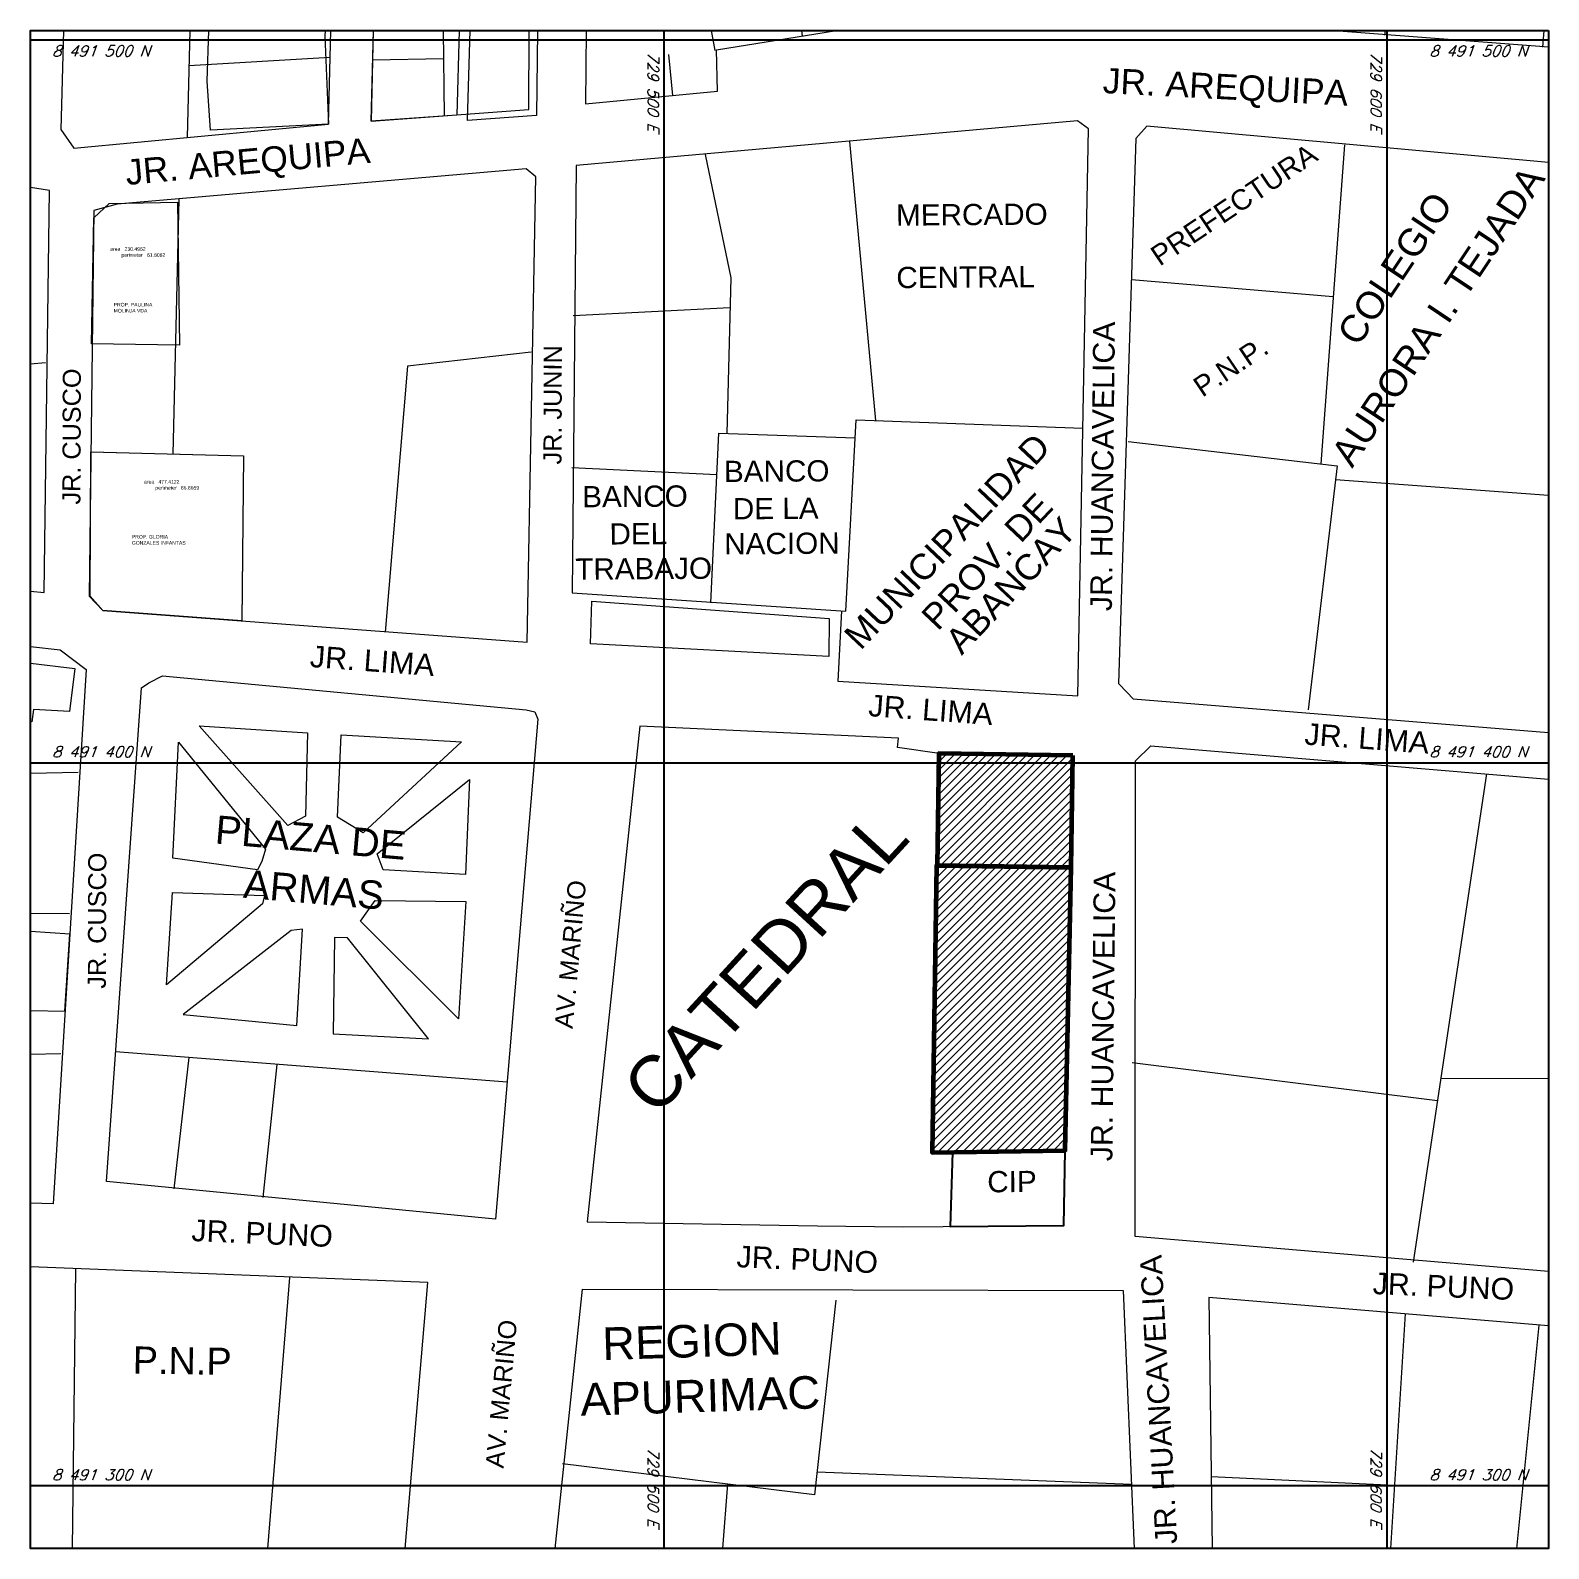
# Model space of a CAD drawing. Header units: metres. Extents: x 728653 to 730306, y 8491233 to 8491524.
# Drawn here: x 729912.2 to 730122.2, y 8491314 to 8491524 of the extents above; entities that cross this region are included whole.
import ezdxf
from ezdxf.enums import TextEntityAlignment as Align

# ---------------------------------------------------------------- set-up
doc = ezdxf.new("R2010")
doc.units = ezdxf.units.M
for name, color, linetype, lineweight in [('AREA DE EXCAVACION', 5, 'Continuous', 60), ('CATASTRO', 1, 'Continuous', 18), ('HACH', 7, 'Continuous', 0), ('lotes', 146, 'Continuous', 18)]:
    doc.layers.add(name, color=color, linetype=linetype, lineweight=lineweight)
doc.layers.add('j_malla', color=8, linetype='Continuous')
doc.layers.add('PREDIO URBANO INSCRITO', color=4, linetype='Continuous')
doc.styles.add('SIMPLEX', font='simplex.shx', dxfattribs={"width": 0.75, "oblique": 20, "height": 1.75})
doc.styles.get("Standard").update_dxf_attribs({"font": 'arial.ttf'})
pattern_1 = [(45, (499.8819, 22.6706), (-0.56126600757, 0.56126600757), [])]

msp = doc.modelspace()

# ---------------------------------------------------------------- hatches: boundary and pattern name
at = {"layer": 'HACH'}
h = msp.add_hatch(dxfattribs=at)
h.set_pattern_fill('ANSI31', color=256, scale=0.25)
h.set_pattern_definition(pattern_1)
h.paths.add_polyline_path([(730056.4, 8491423.66), (730037.9, 8491423.94), (730037.67, 8491408.44), (730056.17, 8491408.17)])
h = msp.add_hatch(dxfattribs=at)
h.set_pattern_fill('ANSI31', color=256, scale=0.25)
h.set_pattern_definition(pattern_1)
h.paths.add_polyline_path([(730056.17, 8491408.17), (730037.57, 8491408.44), (730036.98, 8491368.73), (730055.36, 8491369.02), (730055.37, 8491369.13)])

# ---------------------------------------------------------------- linework, layer by layer
at = {"lineweight": 0}
for p, q in [((729989.68, 8491439.11), (729989.89, 8491445.03)), ((729989.89, 8491445.03), (730022.69, 8491442.63)), ((730022.69, 8491442.63), (730022.65, 8491437.34)), ((730022.65, 8491437.34), (729989.68, 8491439.11)), ((729935.56, 8491427.76), (729950.56, 8491426.78)), ((729947.83, 8491414), (729935.56, 8491427.76)), ((729931.93, 8491409.48), (729932.7, 8491425.52)), ((729932.7, 8491425.52), (729944.76, 8491410.72)), ((729950.56, 8491426.78), (729950.27, 8491415.28)), ((729954.7, 8491415.15), (729955.21, 8491426.53)), ((729955.21, 8491426.53), (729971.88, 8491425.55)), ((729971.88, 8491425.55), (729958.25, 8491412.98)), ((729960.18, 8491410.05), (729972.98, 8491420.32)), ((729972.98, 8491420.32), (729972.39, 8491407.19)), ((729950.27, 8491415.28), (729947.83, 8491414)), ((729958.25, 8491412.98), (729954.7, 8491415.15)), ((729943.66, 8491407.87), (729931.93, 8491409.48)), ((729944.23, 8491409), (729943.66, 8491407.87)), ((729944.76, 8491410.72), (729944.23, 8491409)), ((729961.02, 8491407.86), (729960.18, 8491410.05)), ((729972.39, 8491407.19), (729961.02, 8491407.86)), ((729931.04, 8491391.95), (729931.9, 8491404.7)), ((729931.9, 8491404.7), (729944.61, 8491404.28)), ((729944.32, 8491403.16), (729931.04, 8491391.95)), ((729944.61, 8491404.28), (729944.32, 8491403.16)), ((729957.89, 8491400.73), (729959.92, 8491403.61)), ((729959.92, 8491403.61), (729972.44, 8491403.49)), ((729972.44, 8491403.49), (729971.43, 8491387.25)), ((729971.43, 8491387.25), (729957.89, 8491400.73)), ((729948.3, 8491399.45), (729933.36, 8491387.86)), ((729949.88, 8491399.64), (729948.3, 8491399.45)), ((729949.06, 8491386.3), (729949.88, 8491399.64)), ((729954.31, 8491398.51), (729954.1, 8491385.16)), ((729956.1, 8491398.45), (729954.31, 8491398.51)), ((729967.31, 8491384.46), (729956.1, 8491398.45)), ((729933.36, 8491387.86), (729949.06, 8491386.3)), ((729954.1, 8491385.16), (729967.31, 8491384.46)), ((729924.02, 8491382.74), (729978.17, 8491378.53)), ((729934.16, 8491381.87), (729932.07, 8491363.73)), ((729946.3, 8491380.92), (729944.4, 8491362.53))]:
    msp.add_line(p, q, dxfattribs=at)
at = {"color": 5, "lineweight": -3, "flags": 128}
msp.add_lwpolyline([(730122.23, 8491523.96), (730122.23, 8491313.96), (729912.23, 8491313.96), (729912.23, 8491523.96), (730122.23, 8491523.96)], close=True, dxfattribs=at)
at = {"lineweight": 0}
msp.add_lwpolyline([(730001.07, 8491514.95), (730000.52, 8491520.62)], dxfattribs=at)
at = {"layer": 'AREA DE EXCAVACION', "color": 12, "true_color": 0xd90d02, "flags": 128}
for points in [[(730056.4, 8491423.66), (730037.9, 8491423.94), (730037.67, 8491408.44), (730056.17, 8491408.17)], [(730056.17, 8491408.17), (730037.67, 8491408.44), (730037.57, 8491408.44), (730036.98, 8491368.73), (730055.36, 8491369.02)]]:
    msp.add_lwpolyline(points, close=True, dxfattribs=at)
at = {"layer": 'CATASTRO'}
for p, q in [((729916.8, 8491523.96), (729916.44, 8491510.27)), ((729953.44, 8491510.98), (729953.79, 8491523.96)), ((729959.64, 8491523.96), (729959.36, 8491511.38)), ((729981.16, 8491513.02), (729981.24, 8491523.96)), ((729989.09, 8491523.96), (729989.03, 8491513.78)), ((730007.14, 8491521.26), (730023.74, 8491523.96)), ((730092.63, 8491523.96), (730122.23, 8491521.67)), ((730007.28, 8491515.55), (730007.14, 8491521.26)), ((729989.03, 8491513.78), (730007.28, 8491515.55)), ((729959.36, 8491511.38), (729981.16, 8491513.02)), ((729916.44, 8491510.27), (729918.23, 8491507.67)), ((729918.23, 8491507.67), (729953.44, 8491510.98)), ((730057.07, 8491511.43), (729987.72, 8491505.28)), ((730058.58, 8491510.36), (730057.07, 8491511.43)), ((730057.09, 8491431.93), (730058.58, 8491510.36)), ((730066.64, 8491510.7), (730065.11, 8491508.98)), ((730122.23, 8491505.68), (730066.64, 8491510.7)), ((730065.11, 8491508.98), (730062.75, 8491433.62)), ((729980.82, 8491504.83), (729924.25, 8491499.91)), ((729982.15, 8491503.69), (729980.82, 8491504.83)), ((729980.93, 8491439.36), (729982.15, 8491503.69)), ((729987.72, 8491505.28), (729987.18, 8491446.18)), ((729914.88, 8491501.83), (729912.23, 8491502.21)), ((729914.12, 8491446.19), (729914.88, 8491501.83)), ((729921.01, 8491499.06), (729920.38, 8491445.69)), ((729924.25, 8491499.91), (729921.01, 8491499.06)), ((729912.23, 8491446.41), (729914.12, 8491446.19)), ((729920.38, 8491445.69), (729922.27, 8491443.74)), ((729987.18, 8491446.18), (730025, 8491443.62)), ((729922.27, 8491443.74), (729980.93, 8491439.36)), ((730024.43, 8491443.66), (730023.9, 8491433.93)), ((729912.23, 8491438.74), (729916.37, 8491438.29)), ((729916.37, 8491438.29), (729919.93, 8491435.56)), ((729919.93, 8491435.56), (729915.38, 8491361.63)), ((729928.6, 8491433.72), (729930.52, 8491434.67)), ((729930.52, 8491434.67), (729980.82, 8491429.99)), ((730023.9, 8491433.93), (730057.1, 8491431.93)), ((729922.75, 8491364.72), (729927.58, 8491433)), ((729927.58, 8491433), (729928.6, 8491433.72)), ((730062.75, 8491433.62), (730063.95, 8491432.36)), ((730063.95, 8491432.36), (730064.77, 8491431.5)), ((729980.82, 8491429.99), (729982.01, 8491429.68)), ((730064.77, 8491431.5), (730122.23, 8491426.86)), ((729982.43, 8491428.7), (729976.55, 8491359.51)), ((729982.01, 8491429.68), (729982.43, 8491428.7)), ((729996.51, 8491427.73), (729989.24, 8491359.14)), ((730065.08, 8491422.93), (730067.2, 8491424.98)), ((730067.2, 8491424.98), (730122.23, 8491420.4)), ((730065.03, 8491357.11), (730065.08, 8491422.93)), ((729976.55, 8491359.51), (729922.75, 8491364.72)), ((729915.38, 8491361.63), (729912.23, 8491361.74)), ((729989.24, 8491359.14), (730021.1, 8491358.6)), ((730122.23, 8491352.3), (730065.03, 8491357.11)), ((729967.19, 8491350.79), (729912.23, 8491352.92)), ((729964.05, 8491313.96), (729967.19, 8491350.79)), ((729984.82, 8491313.96), (729988.59, 8491349.87)), ((729988.59, 8491349.87), (730063.4, 8491349.66)), ((730063.4, 8491349.66), (730064.9, 8491313.96)), ((730122.23, 8491344.76), (730075.24, 8491348.71)), ((730075.24, 8491348.71), (730075.69, 8491313.96))]:
    msp.add_line(p, q, dxfattribs=at)
for points in [[(730037.91, 8491423.94), (730032.18, 8491424.79), (730032.29, 8491426.06), (729996.51, 8491427.73)], [(730021.1, 8491358.6), (730032.88, 8491358.45), (730055.15, 8491358.66), (730055.37, 8491369.13)]]:
    msp.add_lwpolyline(points, dxfattribs=at)
at = {"layer": 'j_malla', "color": 8}
for points in [[(729912.23, 8491522.67), (730122.23, 8491522.67)], [(729999.88, 8491313.96), (729999.88, 8491523.96)], [(730099.88, 8491313.96), (730099.88, 8491523.96)], [(729912.23, 8491422.67), (730122.23, 8491422.67)], [(729912.23, 8491322.67), (730122.23, 8491322.67)]]:
    msp.add_lwpolyline(points, dxfattribs=at)
at = {"layer": 'lotes'}
for p, q in [((729934.28, 8491523.96), (729933.93, 8491509.14)), ((729969.34, 8491523.96), (729969.46, 8491512.14)), ((730006.94, 8491521.18), (730006.46, 8491523.96)), ((730019.01, 8491523.14), (730018.94, 8491523.96)), ((730099.57, 8491523.31), (730099.64, 8491523.96)), ((730121.58, 8491523.96), (730121.39, 8491521.62)), ((729934.16, 8491519.1), (729953.69, 8491520.26)), ((729959.55, 8491519.87), (729969.38, 8491520.07)), ((730029.17, 8491470), (730025.59, 8491508.57)), ((730093.98, 8491508.12), (730090.71, 8491463.99)), ((730005.56, 8491506.8), (730009.09, 8491489.75)), ((729932, 8491465.36), (729932.8, 8491500.6)), ((730009.09, 8491489.75), (730008.55, 8491468.19)), ((730064.52, 8491489.48), (730092.42, 8491487.15)), ((729987.32, 8491484.5), (730008.99, 8491485.61)), ((729912.23, 8491477.85), (729914.34, 8491478.03)), ((729981.48, 8491479.47), (729964.37, 8491477.51)), ((729964.37, 8491477.51), (729961.29, 8491440.73)), ((730025, 8491443.62), (730026.44, 8491470.1)), ((730026.44, 8491470.1), (730057.8, 8491468.95)), ((730006.36, 8491444.79), (730007.44, 8491468.23)), ((730007.44, 8491468.23), (730026.3, 8491467.62)), ((729920.62, 8491465.68), (729941.69, 8491465.09)), ((730064.08, 8491467.08), (730092.99, 8491463.72)), ((729941.69, 8491465.09), (729941.47, 8491442.22)), ((729987.12, 8491463.49), (730007.18, 8491462.54)), ((730092.99, 8491463.72), (730088.96, 8491430)), ((730092.76, 8491461.82), (730122.23, 8491459.68)), ((729918.84, 8491421.3), (729912.23, 8491421.19)), ((730113.61, 8491421.12), (730103.51, 8491353.6)), ((729912.23, 8491401.87), (729917.64, 8491401.81)), ((729912.23, 8491382.37), (729916.44, 8491382.43)), ((730106.84, 8491375.88), (730064.6, 8491381.16)), ((730122.23, 8491378.98), (730107.3, 8491378.95)), ((729918.05, 8491313.96), (729918.52, 8491352.6)), ((729945.06, 8491313.96), (729948.11, 8491351.45)), ((730023.64, 8491348.32), (730020.69, 8491321.42)), ((730102.4, 8491346.43), (730100.37, 8491313.96)), ((730117.81, 8491313.96), (730120.9, 8491344.88)), ((730020.69, 8491321.42), (729985.83, 8491325.71)), ((730008.65, 8491322.9), (730007.94, 8491313.96)), ((730021.03, 8491324.57), (730064.52, 8491322.86)), ((730075.56, 8491323.96), (730100.92, 8491322.73))]:
    msp.add_line(p, q, dxfattribs=at)
for points in [[(729952.98, 8491523.96), (729952.95, 8491523.17), (729953.44, 8491510.97), (729937.16, 8491510.14), (729936.66, 8491516.93), (729936.89, 8491523.96)], [(729952.98, 8491523.96), (729952.95, 8491523.17), (729953.44, 8491510.97), (729937.16, 8491510.14), (729936.66, 8491516.93), (729936.89, 8491523.96)], [(729971.54, 8491523.96), (729971.23, 8491512.23), (729959.36, 8491511.38), (729959.69, 8491523.96)], [(729982.36, 8491523.96), (729982.23, 8491512.17), (729972.71, 8491511.49), (729973.05, 8491523.96)], [(729912.23, 8491436.44), (729918.37, 8491435.7), (729917.65, 8491429.74), (729912.66, 8491430.01), (729912.42, 8491428.33), (729912.23, 8491428.37)], [(729918.37, 8491435.7), (729917.65, 8491429.74), (729912.66, 8491430.01), (729912.42, 8491428.33), (729912.23, 8491428.37)], [(729912.23, 8491388.37), (729917.01, 8491388.28), (729917.68, 8491398.96), (729912.23, 8491399.33)]]:
    msp.add_lwpolyline(points, dxfattribs=at)
for points in [[(729920.67, 8491480.58), (729920.99, 8491498.03), (729923.12, 8491500), (729932.57, 8491500.2), (729932.87, 8491480.41)], [(729920.48, 8491445.69), (729920.61, 8491465.68), (729941.69, 8491465.09), (729941.47, 8491442.3), (729922.27, 8491443.74)]]:
    msp.add_lwpolyline(points, close=True, dxfattribs=at)
at = {"layer": 'PREDIO URBANO INSCRITO'}
msp.add_lwpolyline([(730055.36, 8491369.02), (730039.77, 8491368.77), (730039.44, 8491358.51), (730055.15, 8491358.66)], close=True, dxfattribs=at)

# ---------------------------------------------------------------- texts
for s, height, rotation, p in [('JR. AREQUIPA', 3.5, 357.052, (730060.49, 8491515.29)), ('JR. AREQUIPA', 3.5, 5.2108, (729925.53, 8491502.56)), ('JR. PUNO', 3, 357.5324, (729934.46, 8491356.51)), ('JR. PUNO', 3, 357.5324, (730009.86, 8491352.89)), ('JR. PUNO', 3, 357.5324, (730097.85, 8491349.18))]:
    msp.add_text(s, height=height, rotation=rotation).set_placement(p)
at = {"lineweight": 0}
for s, height, rotation, p in [('PREFECTURA', 2.812, 33.9255, (730068.43, 8491491.26)), ('AURORA I. TEJADA', 3.75, 56.2744, (730095.05, 8491463.31)), ('COLEGIO', 3.75, 56.2744, (730095.88, 8491480.07)), ('MERCADO ', 2.938, 0.4039, (730031.97, 8491496.94)), ('CENTRAL', 2.938, 0.4039, (730032.01, 8491488.3)), ('JR. HUANCAVELICA', 3, 89.3834, (730061.81, 8491443.62)), ('JR. JUNIN', 2.5, 89.8058, (729985.69, 8491463.91)), ('P.N.P.', 2.812, 33.9255, (730074.33, 8491473.13)), ('JR. CUSCO', 2.5, 89.8058, (729919.15, 8491458.37)), ('MUNICIPALIDAD', 3.525, 46.6192, (730027.06, 8491438.09)), ('BANCO', 2.938, 0.4039, (730008.17, 8491461.48)), ('BANCO', 2.938, 0.4039, (729988.57, 8491457.99)), ('DE LA', 2.938, 0.4039, (730009.4, 8491456.32)), ('PROV. DE', 3.525, 46.6192, (730037.74, 8491440.76)), ('DEL', 2.938, 0.4039, (729992.33, 8491452.84)), ('ABANCAY', 3.525, 46.6192, (730041.05, 8491437.43)), ('NACION', 2.938, 0.4039, (730008.21, 8491451.47)), ('TRABAJO', 2.938, 0.4039, (729987.6, 8491447.97)), ('JR. LIMA', 3, 355.8058, (729950.82, 8491435.91)), ('JR. LIMA', 3, 355.8058, (730028.06, 8491429.12)), ('JR. LIMA', 3, 355.8058, (730088.39, 8491425.18)), ('PLAZA DE', 3.917, 355.0612, (729937.66, 8491411.5)), ('CATEDRAL', 7, 47.4546, (729998.83, 8491373.57)), ('JR. CUSCO', 2.5, 89.8058, (729922.67, 8491391.4)), ('ARMAS', 3.917, 355.0612, (729941.57, 8491404)), ('JR. HUANCAVELICA', 3, 89.3834, (730061.88, 8491367.53)), ('AV. MARIÑO', 2.5, 84.7386, (729987.22, 8491385.81)), ('CIP', 2.938, 0.4039, (730044.59, 8491363.24)), ('JR. HUANCAVELICA', 3, 93.1342, (730070.86, 8491314.67)), ('AV. MARIÑO', 2.5, 84.7386, (729977.66, 8491325.01)), ('REGION ', 4.5, 1.8058, (729991.4, 8491340.04)), ('P.N.P', 3.75, 359.108, (729926.36, 8491338.19)), ('APURIMAC', 4.5, 1.8058, (729988.36, 8491332.33))]:
    msp.add_text(s, height=height, rotation=rotation, dxfattribs=at).set_placement(p)
at = {"layer": 'j_malla', "color": 8, "style": 'SIMPLEX', "oblique": 20}
for s, p in [('8 491 500 N', (729915.23, 8491521.11)), ('8 491 400 N', (729915.23, 8491424.17)), ('8 491 300 N', (729915.23, 8491324.17))]:
    msp.add_text(s, height=1.5, dxfattribs=at).set_placement(p, align=Align.MIDDLE_LEFT)
for s, p in [('729 500 E', (729998.38, 8491520.96)), ('729 600 E', (730098.38, 8491520.96))]:
    msp.add_text(s, height=1.5, rotation=270, dxfattribs=at).set_placement(p, align=Align.MIDDLE_LEFT)
for s, p in [('8 491 500 N', (730119.23, 8491521.11)), ('8 491 400 N', (730119.23, 8491424.17)), ('8 491 300 N', (730119.23, 8491324.17))]:
    msp.add_text(s, height=1.5, dxfattribs=at).set_placement(p, align=Align.MIDDLE_RIGHT)
for s, p in [('729 500 E', (729998.38, 8491316.96)), ('729 600 E', (730098.38, 8491316.96))]:
    msp.add_text(s, height=1.5, rotation=270, dxfattribs=at).set_placement(p, align=Align.MIDDLE_RIGHT)
at = {"layer": 'lotes', "char_height": 0.5, "attachment_point": 1}
for s, insert, width in [(' area   230.4962\\P         perimeter   61.8082', (729923.08, 8491493.97), 8.1554), ('PROP. PAULINA MOLINJA VDA ', (729923.75, 8491486.27), 8.1554), (' area   477.4122\\P         perimeter   86.8659', (729927.76, 8491461.77), 8.1619), ('PROP. GLORIA GONZALES INFANTAS', (729926.26, 8491454.16), 8.1619)]:
    msp.add_mtext(s, dxfattribs=dict(at, insert=insert, width=width))

doc.saveas('drawing.dxf')
